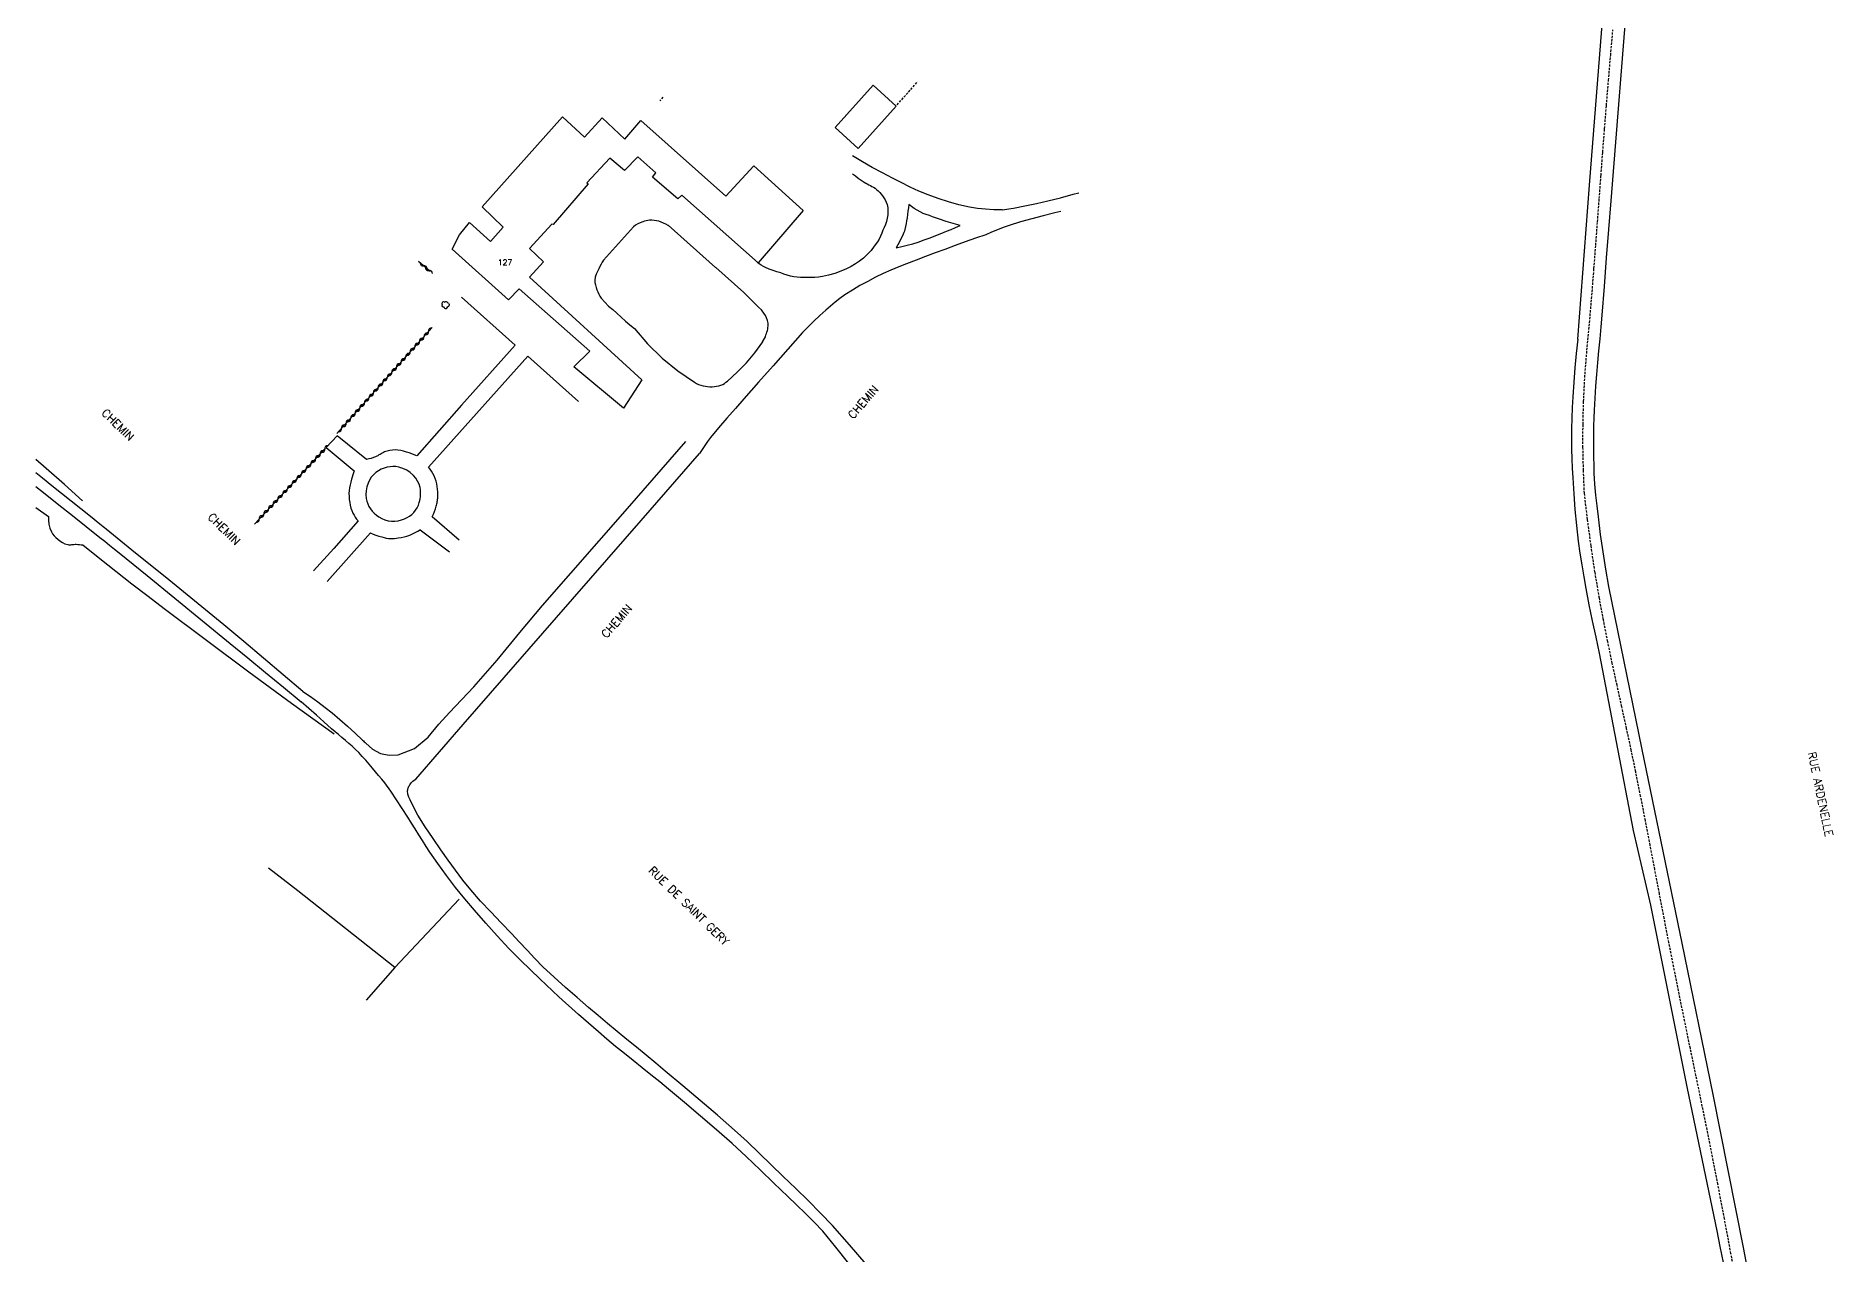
# Model space of a CAD drawing. Header units: millimetres. Extents: x 168000 to 169000, y 139000 to 140000.
# Drawn here: x 168000 to 168393.1, y 139332.3 to 139598.6 of the extents above; entities that cross this region are included whole.
import ezdxf
from ezdxf.enums import TextEntityAlignment as Align

# ---------------------------------------------------------------- set-up
doc = ezdxf.new("R2010")
doc.units = ezdxf.units.MM
doc.linetypes.add('DASHED', pattern=[0.75, 0.5, -0.25])
doc.layers.get('0').update_dxf_attribs({"linetype": 'CONTINUOUS'})
for name, color, linetype in [('W0001', 6, 'DASHED'), ('W0008', 7, 'CONTINUOUS'), ('W0017', 7, 'CONTINUOUS'), ('W0071', 7, 'CONTINUOUS'), ('W0101', 7, 'CONTINUOUS'), ('W0104', 1, 'CONTINUOUS'), ('W0112', 1, 'DASHED'), ('W0211', 2, 'CONTINUOUS'), ('W0300', 7, 'CONTINUOUS'), ('W0310', 3, 'CONTINUOUS'), ('W0330', 7, 'CONTINUOUS'), ('W0989', 7, 'CONTINUOUS'), ('W0991', 7, 'CONTINUOUS')]:
    doc.layers.add(name, color=color, linetype=linetype)
doc.styles.get("Standard").update_dxf_attribs({"font": 'romans.shx', "width": 0.85})

# ---------------------------------------------------------------- blocks, each defined once
blk = doc.blocks.new('T300')
for p, q in [((-0.8, 0.51), (-0.86, 0.34)), ((-0.86, 0.34), (-0.86, 0.17)), ((-0.86, 0.17), (-0.74, 0.06)), ((-0.69, 0.63), (-0.8, 0.51)), ((-0.8, -0.06), (-0.74, 0.06)), ((-0.74, 0.06), (-0.69, 0.11)), ((-0.57, 0.69), (-0.69, 0.63)), ((-0.46, 0.69), (-0.57, 0.69)), ((-0.29, 0.63), (-0.46, 0.69)), ((-0.29, 0.63), (-0.17, 0.74)), ((-0.23, 0.57), (-0.29, 0.63)), ((-0.17, 0.74), (-0.06, 0.8)), ((-0.06, 0.8), (0.06, 0.8)), ((0.06, 0.8), (0.23, 0.74)), ((0.23, 0.74), (0.34, 0.63)), ((0.34, 0.63), (0.4, 0.51)), ((0.46, 0.46), (0.34, 0.46)), ((0.4, 0.51), (0.4, 0.46)), ((0.57, 0.4), (0.46, 0.46)), ((0.57, 0.4), (0.69, 0.29)), ((0.69, 0.29), (0.74, 0.17)), ((0.74, 0.06), (0.69, -0.17)), ((0.74, 0.17), (0.74, 0.06)), ((-0.8, -0.17), (-0.8, -0.06)), ((-0.8, -0.23), (-0.8, -0.17)), ((-0.74, -0.34), (-0.8, -0.23)), ((-0.69, -0.4), (-0.74, -0.34)), ((-0.51, -0.46), (-0.69, -0.4)), ((-0.4, -0.46), (-0.51, -0.46)), ((-0.4, -0.46), (-0.34, -0.46)), ((-0.34, -0.46), (-0.34, -0.4)), ((-0.34, -0.51), (-0.34, -0.46)), ((-0.29, -0.63), (-0.34, -0.51)), ((-0.17, -0.74), (-0.29, -0.63)), ((-0.06, -0.8), (-0.17, -0.74)), ((0.06, -0.8), (-0.06, -0.8)), ((0.17, -0.74), (0.06, -0.8)), ((0.23, -0.69), (0.17, -0.74)), ((0.29, -0.46), (0.23, -0.46)), ((0.29, -0.63), (0.23, -0.69)), ((0.46, -0.4), (0.29, -0.46)), ((0.34, -0.51), (0.29, -0.63)), ((0.34, -0.51), (0.34, -0.46)), ((0.57, -0.34), (0.46, -0.4)), ((0.63, -0.29), (0.57, -0.34)), ((0.69, -0.17), (0.63, -0.29))]:
    blk.add_line(p, q)
blk = doc.blocks.new('t310o')
at = {"color": 0, "linetype": 'Continuous'}
for centre, start, end in [((-0.5, 0.38), 216.8699, 323.1304), ((0.5, -0.37), 36.8699, 143.1303)]:
    blk.add_arc(centre, 0.625, start, end, dxfattribs=at)

msp = doc.modelspace()

# ---------------------------------------------------------------- linework, layer by layer
at = {"layer": 'W0001'}
msp.add_lwpolyline([(168372.16, 139324.76), (168370.77, 139332.36), (168369.36, 139339.95), (168367.91, 139347.53), (168366.75, 139353.48), (168365.56, 139359.42), (168364.35, 139365.35), (168363.12, 139371.29), (168361.89, 139377.22), (168360.66, 139383.15), (168359.45, 139389.09), (168358.25, 139395.03), (168357.2, 139400.36), (168356.17, 139405.69), (168355.14, 139411.03), (168354.12, 139416.37), (168353.09, 139421.7), (168352.06, 139427.04), (168351.02, 139432.37), (168349.95, 139437.7), (168348.97, 139442.45), (168347.94, 139447.2), (168346.9, 139451.94), (168345.85, 139456.68), (168344.82, 139461.42), (168343.82, 139466.17), (168342.87, 139470.93), (168341.99, 139475.71), (168341.03, 139481.42), (168340.17, 139487.15), (168339.4, 139492.9), (168338.72, 139498.65), (168338.51, 139503.66), (168338.4, 139508.66), (168338.41, 139513.67), (168338.53, 139518.68), (168338.85, 139524.69), (168339.34, 139530.69), (168339.9, 139536.69), (168340.42, 139542.68), (168340.81, 139547.77), (168341.2, 139552.87), (168341.58, 139557.96), (168341.96, 139563.05), (168342.35, 139568.14), (168342.74, 139573.23), (168343.13, 139578.33), (168343.54, 139583.42), (168343.99, 139588.92), (168344.46, 139594.42), (168344.94, 139599.93)], dxfattribs=at)
at = {"layer": 'W0008'}
for points in [[(168348.18, 139671), (168346.93, 139655.62), (168343.12, 139608.57), (168339.75, 139566), (168337.22, 139532.31)], [(168344.55, 139562.58), (168348.45, 139611.15), (168352.26, 139657.54), (168353.32, 139671)], [(168344.05, 139478.24), (168343.4, 139482.03), (168342.8, 139485.83), (168342.26, 139489.63), (168341.77, 139493.45), (168341.49, 139495.84), (168341.24, 139498.24), (168341.03, 139500.64), (168340.88, 139503.05), (168340.82, 139504.77), (168340.77, 139506.49), (168340.75, 139508.21), (168340.75, 139509.93), (168340.76, 139511.65), (168340.8, 139513.37), (168340.85, 139515.09), (168340.91, 139516.81), (168341.04, 139519.41), (168341.21, 139522.01), (168341.42, 139524.61), (168341.65, 139527.2), (168341.89, 139529.79), (168342.13, 139532.38), (168342.36, 139534.98), (168342.58, 139537.57), (168343.08, 139543.82), (168343.57, 139550.08), (168344.06, 139556.33), (168344.55, 139562.58)], [(168337.25, 139532.34), (168336.92, 139529.19), (168336.64, 139526.04), (168336.39, 139522.89), (168336.19, 139519.73), (168336.07, 139517.38), (168335.98, 139515.03), (168335.92, 139512.68), (168335.9, 139510.33), (168335.92, 139508.24), (168335.97, 139506.16), (168336.06, 139504.08), (168336.17, 139502), (168336.39, 139498.53), (168336.64, 139495.06), (168336.96, 139491.6), (168337.35, 139488.14), (168337.7, 139485.54), (168338.12, 139482.95), (168338.57, 139480.37), (168339.04, 139477.8), (168339.72, 139474.25), (168340.43, 139470.72), (168341.18, 139467.19), (168341.97, 139463.67)], [(168373.51, 139333.68), (168366.9, 139367.12), (168360.1, 139400.23), (168351.38, 139442.57), (168344.05, 139478.24)], [(168341.97, 139463.67), (168349.36, 139424.9), (168353.17, 139408.54), (168361.23, 139368.47), (168367.66, 139337.36)], [(168367.66, 139337.36), (168368.35, 139333.89), (168369.04, 139330.41)], [(168374.39, 139329.14), (168373.51, 139333.7)]]:
    msp.add_lwpolyline(points, dxfattribs=at)
at = {"layer": 'W0017'}
for points in [[(168211.34, 139560.57), (168209.54, 139560.59), (168207.74, 139560.71), (168205.96, 139560.91), (168204.18, 139561.21), (168201.88, 139561.71), (168199.61, 139562.34), (168197.37, 139563.06), (168195.15, 139563.86), (168193.16, 139564.68), (168191.2, 139565.59), (168189.28, 139566.55), (168187.36, 139567.53), (168185.15, 139568.69), (168182.95, 139569.89), (168180.78, 139571.13), (168178.63, 139572.4)], [(168178.63, 139568.48), (168179.25, 139568), (168179.89, 139567.54), (168180.53, 139567.1), (168181.18, 139566.66), (168181.51, 139566.46), (168181.85, 139566.27), (168182.2, 139566.09), (168182.54, 139565.91), (168182.88, 139565.72), (168183.22, 139565.53), (168183.55, 139565.31), (168183.86, 139565.08), (168184.22, 139564.76), (168184.56, 139564.41), (168184.86, 139564.05), (168185.15, 139563.66), (168185.46, 139563.22), (168185.74, 139562.77), (168185.99, 139562.29), (168186.17, 139561.78), (168186.31, 139561.03), (168186.35, 139560.27), (168186.31, 139559.52), (168186.22, 139558.77), (168186.06, 139558.08), (168185.82, 139557.41), (168185.55, 139556.76), (168185.28, 139556.12), (168185.01, 139555.48), (168184.73, 139554.84), (168184.42, 139554.21), (168184.06, 139553.61), (168183.39, 139552.65), (168182.67, 139551.73), (168181.89, 139550.87), (168181.03, 139550.06), (168180.17, 139549.38), (168179.26, 139548.77), (168178.31, 139548.22), (168177.34, 139547.73), (168176.05, 139547.18), (168174.73, 139546.71), (168173.39, 139546.33), (168172.03, 139546.02), (168171.21, 139545.89), (168170.38, 139545.82), (168169.55, 139545.78), (168168.73, 139545.77), (168167.98, 139545.78), (168167.23, 139545.8), (168166.49, 139545.86), (168165.75, 139545.97), (168165.03, 139546.13), (168164.33, 139546.33), (168163.63, 139546.56), (168162.94, 139546.79), (168162.1, 139547.06), (168161.25, 139547.35), (168160.41, 139547.65), (168159.59, 139548), (168159.12, 139548.24), (168158.65, 139548.5), (168158.2, 139548.77), (168157.76, 139549.07)], [(168190.93, 139561.8), (168190.84, 139561.07), (168190.75, 139560.34), (168190.65, 139559.6), (168190.54, 139558.87), (168190.44, 139558.23), (168190.35, 139557.59), (168190.24, 139556.95), (168190.09, 139556.32), (168189.98, 139555.96), (168189.84, 139555.61), (168189.7, 139555.27), (168189.54, 139554.93), (168189.22, 139554.26), (168188.89, 139553.59), (168188.53, 139552.94), (168188.15, 139552.3)], [(168202.2, 139557.14), (168200.67, 139557.59), (168199.14, 139558.07), (168197.63, 139558.57), (168196.12, 139559.1), (168195.44, 139559.33), (168194.76, 139559.57), (168194.09, 139559.83), (168193.44, 139560.14), (168192.78, 139560.5), (168192.14, 139560.9), (168191.53, 139561.34), (168190.93, 139561.8)], [(168211.34, 139560.57), (168213.84, 139561), (168216.34, 139561.47), (168218.83, 139561.99), (168221.31, 139562.56), (168224.1, 139563.25), (168226.87, 139564), (168228.12, 139564.35)], [(168130.69, 139556.86), (168124.18, 139549.59)], [(168138.3, 139557.19), (168137.82, 139557.47), (168137.31, 139557.72), (168136.78, 139557.93), (168136.24, 139558.1), (168135.75, 139558.22), (168135.25, 139558.29), (168134.74, 139558.33), (168134.23, 139558.33), (168133.85, 139558.29), (168133.46, 139558.23), (168133.09, 139558.13), (168132.72, 139558), (168132.18, 139557.78), (168131.66, 139557.51), (168131.16, 139557.21), (168130.69, 139556.86)], [(168148.68, 139547.98), (168138.33, 139557.21)], [(168188.15, 139552.3), (168189.38, 139552.56), (168190.59, 139552.86), (168191.8, 139553.2), (168192.99, 139553.56), (168194.29, 139554.01), (168195.58, 139554.5), (168196.85, 139555.02), (168198.13, 139555.52), (168199.15, 139555.92), (168200.17, 139556.32), (168201.18, 139556.73), (168202.2, 139557.14)], [(168224.19, 139560.27), (168222.86, 139559.93), (168220.35, 139559.28), (168217.84, 139558.64), (168215.33, 139557.95), (168212.86, 139557.18), (168211.57, 139556.73), (168210.3, 139556.24), (168209.04, 139555.72), (168207.8, 139555.16)], [(168207.8, 139555.16), (168205.54, 139554.37), (168203.29, 139553.58), (168201.04, 139552.77), (168198.8, 139551.95), (168196.7, 139551.18), (168194.61, 139550.41), (168192.51, 139549.62), (168190.44, 139548.8), (168188.73, 139548.1), (168187.02, 139547.39), (168185.33, 139546.65), (168183.66, 139545.85), (168181.95, 139544.95), (168180.25, 139544.02), (168178.59, 139543.03), (168176.96, 139541.98), (168175.88, 139541.2), (168174.83, 139540.39), (168173.8, 139539.54), (168172.79, 139538.67), (168171.47, 139537.5), (168170.18, 139536.29), (168168.92, 139535.05), (168167.68, 139533.79)], [(168124.18, 139549.59), (168123.89, 139549.15), (168123.61, 139548.69), (168123.35, 139548.22), (168123.12, 139547.73), (168122.84, 139547.14), (168122.57, 139546.54), (168122.36, 139545.91), (168122.25, 139545.25), (168122.26, 139544.7), (168122.37, 139544.17), (168122.52, 139543.65), (168122.7, 139543.14), (168122.88, 139542.66), (168123.1, 139542.19), (168123.35, 139541.74), (168123.64, 139541.31), (168124.41, 139540.39), (168125.26, 139539.55), (168126.16, 139538.77), (168127.04, 139537.98), (168127.99, 139537.12), (168128.96, 139536.27), (168129.94, 139535.44), (168130.93, 139534.63)], [(168158.95, 139531.7), (168159.17, 139532.07), (168159.37, 139532.45), (168159.55, 139532.84), (168159.69, 139533.24), (168159.79, 139533.55), (168159.89, 139533.87), (168159.99, 139534.19), (168160.07, 139534.51), (168160.13, 139534.84), (168160.17, 139535.17), (168160.18, 139535.51), (168160.16, 139535.85), (168160.04, 139536.43), (168159.83, 139536.97), (168159.55, 139537.49), (168159.25, 139537.98), (168158.7, 139538.7), (168158.08, 139539.35), (168157.43, 139539.97), (168156.79, 139540.59), (168154.82, 139542.49), (168152.81, 139544.36), (168150.77, 139546.19), (168148.7, 139547.98)], [(168130.93, 139534.63), (168133.81, 139531.28), (168136.97, 139528.19), (168140.39, 139525.39), (168144.04, 139522.89), (168144.49, 139522.64), (168144.96, 139522.43), (168145.45, 139522.26), (168145.95, 139522.12), (168146.44, 139522.02), (168146.93, 139521.95), (168147.43, 139521.92), (168147.93, 139521.93), (168148.42, 139521.96), (168148.9, 139522.02), (168149.38, 139522.12), (168149.84, 139522.27), (168150.22, 139522.44), (168150.59, 139522.65), (168150.93, 139522.88), (168151.26, 139523.14), (168153.41, 139525.07), (168155.42, 139527.14), (168157.28, 139529.36), (168158.97, 139531.7)], [(168167.68, 139533.76), (168164.47, 139530.14), (168161.27, 139526.52), (168158.07, 139522.88), (168154.88, 139519.25), (168153.02, 139517.15), (168151.14, 139515.07), (168149.3, 139512.96), (168147.53, 139510.78), (168146.9, 139509.94), (168146.29, 139509.08), (168145.71, 139508.2), (168145.15, 139507.31)]]:
    msp.add_lwpolyline(points, dxfattribs=at)
at = {"layer": 'W0071'}
for points in [[(168072.17, 139443.96), (168073.63, 139442.65), (168075.37, 139441.75), (168077.28, 139441.32), (168079.24, 139441.41), (168082.81, 139442.8), (168085.77, 139445.3), (168088.16, 139448.12), (168090.45, 139450.67), (168095.82, 139456.27), (168100.89, 139462.16), (168105.83, 139468.14), (168110.84, 139474.05), (168129.37, 139495.3), (168142.14, 139509.94)], [(168083.07, 139436.12), (168093.46, 139448.04), (168113.85, 139471.42), (168132.38, 139492.67), (168145.15, 139507.31)], [(168014, 139491.85), (168011.91, 139493.54), (168009.81, 139495.22), (168007.71, 139496.91), (168005.61, 139498.59), (168003.51, 139500.28), (168001.42, 139501.96), (168000, 139503.11)], [(168000, 139500.09), (168002.03, 139498.48), (168005.02, 139496.1), (168008.02, 139493.73), (168011.01, 139491.36), (168014, 139488.97)], [(168058.38, 139455.25), (168054.09, 139458.93), (168049.78, 139462.59), (168045.45, 139466.23), (168041.11, 139469.84), (168034.7, 139475.11), (168028.26, 139480.34), (168021.8, 139485.55), (168015.35, 139490.76), (168015.01, 139491.03), (168014.68, 139491.31), (168014.34, 139491.58), (168014, 139491.85)], [(168014, 139488.97), (168015.06, 139488.13), (168016.12, 139487.28), (168017.17, 139486.43), (168018.23, 139485.57), (168024.3, 139480.65), (168030.35, 139475.7), (168036.4, 139470.75), (168042.45, 139465.8), (168046.34, 139462.61), (168050.23, 139459.42), (168054.12, 139456.23), (168058.01, 139453.04)], [(168058.38, 139455.25), (168060.03, 139454.15), (168061.65, 139453), (168063.24, 139451.81), (168064.8, 139450.59), (168066.51, 139449.15), (168068.18, 139447.66), (168069.81, 139446.14), (168071.45, 139444.63), (168071.64, 139444.46), (168071.82, 139444.3), (168072, 139444.13), (168072.17, 139443.96)], [(168172.12, 139337.29), (168170.22, 139339.2), (168168.31, 139341.11), (168166.39, 139343), (168164.46, 139344.88), (168161.44, 139347.8), (168158.42, 139350.7), (168155.37, 139353.58), (168152.27, 139356.42), (168148.84, 139359.45), (168145.37, 139362.44), (168141.86, 139365.39), (168138.35, 139368.33), (168136.45, 139369.91), (168134.52, 139371.47), (168132.59, 139373.01), (168130.66, 139374.56), (168128.73, 139376.11), (168126.81, 139377.67), (168124.9, 139379.25), (168123.02, 139380.86), (168118.69, 139384.65), (168114.41, 139388.5), (168110.19, 139392.42), (168106.07, 139396.44), (168103.45, 139399.11), (168100.89, 139401.84), (168098.38, 139404.61), (168095.92, 139407.43), (168093.83, 139409.92), (168091.79, 139412.45), (168089.8, 139415.02), (168087.88, 139417.63), (168087.02, 139418.87), (168086.18, 139420.13), (168085.36, 139421.4), (168084.56, 139422.68), (168083.76, 139423.96), (168082.96, 139425.24), (168082.15, 139426.52), (168081.33, 139427.78), (168080.1, 139429.68), (168078.88, 139431.58), (168077.62, 139433.46), (168076.29, 139435.3), (168075.64, 139436.12), (168074.96, 139436.91), (168074.27, 139437.69), (168073.59, 139438.48), (168072.86, 139439.35), (168072.13, 139440.23), (168071.39, 139441.09), (168070.61, 139441.93), (168069.9, 139442.62), (168069.18, 139443.29), (168068.44, 139443.94), (168067.69, 139444.58), (168066.93, 139445.22), (168066.18, 139445.85), (168065.43, 139446.49), (168064.68, 139447.14), (168063.01, 139448.61), (168061.34, 139450.09), (168059.67, 139451.56), (168058.01, 139453.04)], [(168110.88, 139395.05), (168109.16, 139396.87), (168107.44, 139398.69), (168105.72, 139400.52), (168104.01, 139402.35), (168101.76, 139404.72), (168099.5, 139407.07), (168097.27, 139409.46), (168095.13, 139411.93), (168093.41, 139414.04), (168091.76, 139416.2), (168090.16, 139418.4), (168088.6, 139420.64), (168086.88, 139423.14), (168085.17, 139425.66), (168083.56, 139428.25), (168082.15, 139430.96), (168081.86, 139431.56), (168081.58, 139432.18), (168081.37, 139432.84), (168081.31, 139433.54), (168081.32, 139433.75), (168081.36, 139433.96), (168081.42, 139434.16), (168081.49, 139434.36), (168081.58, 139434.55), (168081.68, 139434.73), (168081.79, 139434.9), (168081.9, 139435.08), (168082.14, 139435.39), (168082.42, 139435.67), (168082.73, 139435.91), (168083.07, 139436.12)], [(168181.6, 139330.05), (168177.95, 139334.3), (168174.21, 139338.48), (168171.59, 139341.24), (168168.91, 139343.94), (168166.19, 139346.59), (168163.46, 139349.25), (168160.84, 139351.8), (168158.21, 139354.35), (168155.55, 139356.87), (168152.84, 139359.35), (168149.1, 139362.64), (168145.3, 139365.86), (168141.48, 139369.05), (168137.66, 139372.25), (168135.57, 139374), (168133.47, 139375.74), (168131.36, 139377.47), (168129.25, 139379.2), (168127.15, 139380.93), (168125.05, 139382.67), (168122.96, 139384.43), (168120.88, 139386.19), (168118.36, 139388.38), (168115.85, 139390.58), (168113.36, 139392.81), (168110.88, 139395.05)], [(168177.84, 139330.19), (168174.99, 139333.75), (168172.12, 139337.29)]]:
    msp.add_lwpolyline(points, dxfattribs=at)
at = {"layer": 'W0101'}
msp.add_lwpolyline([(168167.81, 139560.44), (168157.96, 139549.02), (168141.28, 139563.84), (168140.41, 139562.99), (168134.85, 139567.71), (168135.6, 139568.67), (168131.65, 139572.22), (168128.73, 139569.22), (168125.55, 139571.9), (168120.49, 139566.49), (168120.83, 139566.29), (168113.17, 139557.38), (168112.84, 139557.46), (168107.96, 139552.17), (168111.03, 139549.2), (168107.98, 139545.87), (168132.52, 139523.46), (168128.55, 139517.26), (168117.68, 139526.27), (168121.18, 139529.72), (168105.67, 139543.34), (168103.37, 139540.93), (168091.06, 139552), (168092.62, 139555.15), (168094.83, 139557.81), (168099.42, 139553.71), (168102.2, 139556.84), (168097.63, 139561.28), (168115.18, 139580.96), (168120.02, 139576.49), (168123.89, 139580.73), (168128.82, 139576.07), (168132.35, 139580.16), (168150.88, 139563.56), (168157.06, 139570.19)], close=True, dxfattribs=at)
at = {"layer": 'W0104'}
msp.add_lwpolyline([(168183.12, 139587.83), (168188.18, 139583.29), (168179.88, 139574.03), (168174.81, 139578.57), (168183.12, 139587.83)], close=True, dxfattribs=at)
at = {"layer": 'W0112'}
for points in [[(168188.38, 139583.56), (168192.87, 139588.62)], [(168137.13, 139585.23), (168136.44, 139584.41)]]:
    msp.add_lwpolyline(points, dxfattribs=at)
at = {"layer": 'W0211'}
for points in [[(168010.21, 139496.99), (168006.23, 139500.51), (168002.24, 139504.03), (168000, 139505.98)], [(168000, 139495.49), (168002.75, 139493.56)], [(168002.75, 139493.56), (168002.73, 139492.7), (168002.84, 139491.85), (168003.05, 139491.01), (168003.37, 139490.21), (168003.64, 139489.74), (168003.97, 139489.31), (168004.35, 139488.93), (168004.76, 139488.58), (168005.25, 139488.2), (168005.78, 139487.87), (168006.34, 139487.6), (168006.94, 139487.41), (168007.17, 139487.37), (168007.4, 139487.36), (168007.63, 139487.37), (168007.87, 139487.39), (168008.09, 139487.42), (168008.32, 139487.44), (168008.55, 139487.46), (168008.78, 139487.46), (168009.15, 139487.44), (168009.52, 139487.41), (168009.89, 139487.37), (168010.26, 139487.31)], [(168010.26, 139487.31), (168014, 139484.33)], [(168014, 139484.33), (168017.5, 139481.57), (168021.01, 139478.84), (168024.54, 139476.12), (168028.08, 139473.41), (168037.3, 139466.47), (168046.57, 139459.58), (168055.89, 139452.76), (168065.25, 139446)]]:
    msp.add_lwpolyline(points, dxfattribs=at)
at = {"layer": 'W0310'}
for points in [[(168086.27, 139547.09), (168083.66, 139549.3)], [(168086.64, 139534.85), (168077.41, 139524.61), (168065.85, 139511.7)], [(168063.29, 139508.4), (168047.78, 139491.9)]]:
    msp.add_lwpolyline(points, dxfattribs=at)
at = {"layer": 'W0330'}
for points in [[(168093.07, 139541.48), (168104.83, 139531.01), (168093.09, 139517.88), (168083.32, 139506.79)], [(168085.9, 139504.33), (168093.86, 139513.27), (168107.58, 139528.63), (168118.65, 139518.72)], [(168072.32, 139506.02), (168065.87, 139511.16), (168063.51, 139508.63), (168069.59, 139503.51)], [(168083.32, 139506.79), (168082.76, 139507.04), (168082.19, 139507.26), (168081.62, 139507.46), (168081.03, 139507.63), (168080.43, 139507.8), (168079.81, 139507.95), (168079.19, 139508.06), (168078.55, 139508.1), (168077.97, 139508.07), (168077.39, 139507.98), (168076.82, 139507.84), (168076.27, 139507.66), (168076.01, 139507.55), (168075.75, 139507.42), (168075.51, 139507.28), (168075.27, 139507.13), (168075.03, 139506.99), (168074.79, 139506.84), (168074.54, 139506.71), (168074.28, 139506.59), (168073.81, 139506.41), (168073.32, 139506.25), (168072.82, 139506.12), (168072.32, 139506.02)], [(168069.59, 139503.51), (168069.43, 139503.07), (168069.29, 139502.62), (168069.15, 139502.16), (168069.02, 139501.7), (168068.86, 139501.08), (168068.71, 139500.46), (168068.58, 139499.83), (168068.5, 139499.2), (168068.47, 139498.54), (168068.48, 139497.89), (168068.53, 139497.24), (168068.63, 139496.59), (168068.75, 139495.99), (168068.91, 139495.4), (168069.1, 139494.82), (168069.35, 139494.26), (168069.58, 139493.81), (168069.84, 139493.39), (168070.14, 139492.98), (168070.46, 139492.6)], [(168086.67, 139493.46), (168086.93, 139494.03), (168087.17, 139494.61), (168087.38, 139495.2), (168087.56, 139495.8), (168087.62, 139496.04), (168087.68, 139496.29), (168087.74, 139496.54), (168087.79, 139496.79), (168087.83, 139497.04), (168087.86, 139497.3), (168087.89, 139497.55), (168087.91, 139497.81), (168087.92, 139498.38), (168087.91, 139498.96), (168087.86, 139499.54), (168087.78, 139500.11), (168087.66, 139500.71), (168087.51, 139501.29), (168087.32, 139501.86), (168087.09, 139502.42), (168086.84, 139502.93), (168086.56, 139503.42), (168086.24, 139503.89), (168085.9, 139504.33)], [(168070.46, 139492.6), (168065.15, 139486.52), (168060.69, 139481.68)], [(168063.71, 139479.3), (168073.17, 139489.94)], [(168073.14, 139489.94), (168073.76, 139489.69), (168074.38, 139489.46), (168075.01, 139489.25), (168075.65, 139489.07), (168076.14, 139488.95), (168076.63, 139488.83), (168077.13, 139488.75), (168077.63, 139488.7), (168078.05, 139488.7), (168078.46, 139488.73), (168078.87, 139488.78), (168079.27, 139488.85), (168079.9, 139488.96), (168080.53, 139489.1), (168081.15, 139489.26), (168081.75, 139489.47), (168082.36, 139489.72), (168082.95, 139490.01), (168083.53, 139490.33), (168084.09, 139490.68)], [(168084.06, 139490.66), (168090.46, 139485.8)], [(168092.57, 139488.33), (168086.67, 139493.46)], [(168092.57, 139409.89), (168078.5, 139394.95), (168057.29, 139411.68), (168050.89, 139416.68)], [(168078.5, 139394.95), (168072.24, 139387.79)]]:
    msp.add_lwpolyline(points, dxfattribs=at)
msp.add_lwpolyline([(168076.81, 139504.31), (168076.15, 139504.12), (168075.51, 139503.87), (168074.9, 139503.54), (168074.33, 139503.14), (168073.81, 139502.65), (168073.35, 139502.11), (168072.96, 139501.51), (168072.65, 139500.86), (168072.38, 139500.04), (168072.21, 139499.19), (168072.16, 139498.32), (168072.22, 139497.46), (168072.35, 139496.86), (168072.57, 139496.28), (168072.84, 139495.74), (168073.17, 139495.23), (168073.55, 139494.72), (168073.98, 139494.26), (168074.46, 139493.85), (168074.98, 139493.49), (168075.64, 139493.12), (168076.33, 139492.82), (168077.06, 139492.61), (168077.81, 139492.5), (168078.53, 139492.5), (168079.25, 139492.61), (168079.94, 139492.79), (168080.61, 139493.04), (168081.17, 139493.3), (168081.7, 139493.61), (168082.2, 139493.98), (168082.65, 139494.41), (168083.05, 139494.9), (168083.38, 139495.44), (168083.66, 139496.01), (168083.86, 139496.62), (168083.96, 139497.02), (168084.05, 139497.42), (168084.11, 139497.83), (168084.14, 139498.24), (168084.15, 139498.65), (168084.13, 139499.07), (168084.09, 139499.48), (168084.01, 139499.89), (168083.8, 139500.61), (168083.49, 139501.3), (168083.09, 139501.94), (168082.6, 139502.52), (168081.89, 139503.14), (168081.1, 139503.65), (168080.26, 139504.05), (168079.37, 139504.33), (168078.73, 139504.45), (168078.09, 139504.47), (168077.45, 139504.42)], close=True, dxfattribs=at)

# ---------------------------------------------------------------- block references
at = {"layer": 'W0300'}
msp.add_blockref('T300', (168089.64, 139539.77), dxfattribs=at)
at = {"layer": 'W0310'}
for p, rotation in [((168084.81, 139548.33), 139.7108367197016), ((168085.95, 139547.36), 139.7108367197016), ((168084.89, 139532.91), 227.9898019185803), ((168085.89, 139534.02), 227.9898019185803), ((168080.87, 139528.45), 227.9898019185803), ((168081.88, 139529.56), 227.9898019185803), ((168082.88, 139530.68), 227.9898019185803), ((168083.88, 139531.79), 227.9898019185803), ((168077.86, 139525.11), 227.9898019185803), ((168078.86, 139526.22), 227.9898019185803), ((168079.87, 139527.34), 227.9898019185803), ((168073.86, 139520.64), 228.1347719483195), ((168074.86, 139521.76), 228.1347719483195), ((168075.86, 139522.87), 228.1347719483195), ((168076.86, 139523.99), 228.1347719483195), ((168070.85, 139517.29), 228.1347719483195), ((168071.85, 139518.4), 228.1347719483195), ((168072.85, 139519.52), 228.1347719483195), ((168066.85, 139512.82), 228.1347719483195), ((168067.85, 139513.94), 228.1347719483195), ((168068.85, 139515.05), 228.1347719483195), ((168069.85, 139516.17), 228.1347719483195), ((168060.11, 139505.02), 226.7760441011647), ((168061.14, 139506.11), 226.7760441011647), ((168062.16, 139507.2), 226.7760441011647), ((168063.19, 139508.3), 226.7760441011647), ((168057.03, 139501.74), 226.7760441011647), ((168058.06, 139502.83), 226.7760441011647), ((168059.08, 139503.92), 226.7760441011647), ((168052.92, 139497.37), 226.7760441011647), ((168053.95, 139498.46), 226.7760441011647), ((168054.97, 139499.55), 226.7760441011647), ((168056, 139500.64), 226.7760441011647), ((168048.81, 139492.99), 226.7760441011647), ((168049.84, 139494.09), 226.7760441011647), ((168050.86, 139495.18), 226.7760441011647), ((168051.89, 139496.27), 226.7760441011647)]:
    msp.add_blockref('t310o', p, dxfattribs=dict(at, rotation=rotation))

# ---------------------------------------------------------------- texts
at = {"layer": 'W0989'}
for s, rotation, p in [('CHEMIN', 48.956, (168178.75, 139514.71)), ('CHEMIN', 315.5876, (168014.21, 139516.02)), ('CHEMIN', 315.5876, (168037.43, 139493.24)), ('CHEMIN', 48.956, (168124.81, 139466.78)), ('RUE ARDENELLE', 281.7972, (168387.58, 139441.87)), ('RUE DE SAINT GERY', 315.5876, (168133.84, 139416))]:
    msp.add_text(s, height=1.75, rotation=rotation, dxfattribs=at).set_placement(p)
at = {"layer": 'W0991'}
msp.add_text('127', height=1.25, dxfattribs=at).set_placement((168102.61, 139549.11), align=Align.MIDDLE_CENTER)

doc.saveas('drawing.dxf')
